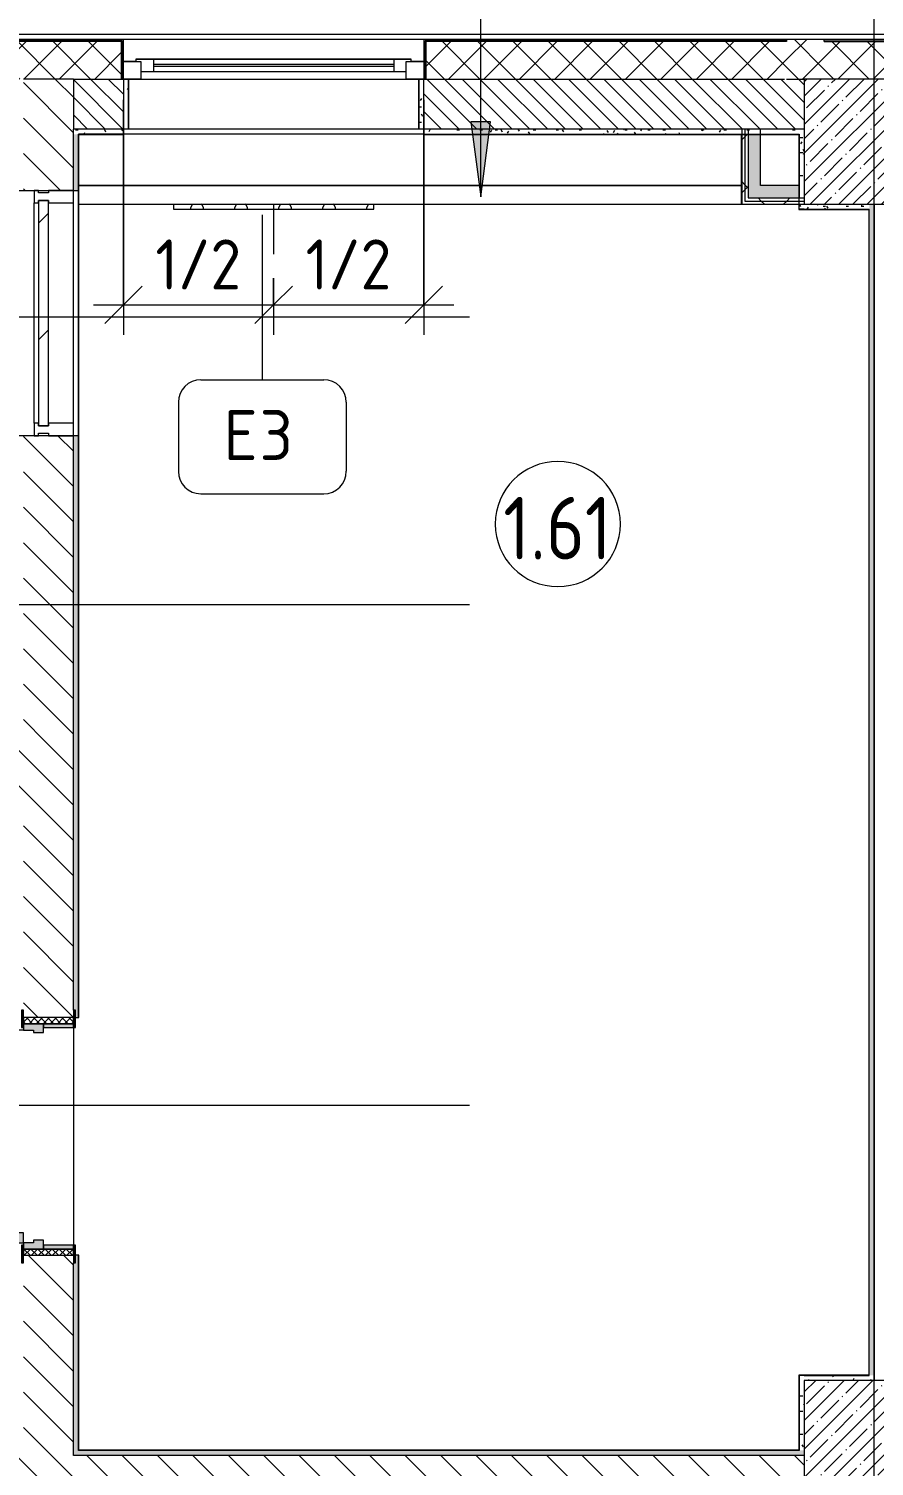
# Model space of a CAD drawing. Header units: millimetres. Extents: x -7229 to 196340, y -8553 to 29000.
# Drawn here: x 168048 to 171426, y 13557 to 19301 of the extents above; entities that cross this region are included whole.
import ezdxf

# ---------------------------------------------------------------- set-up
doc = ezdxf.new("R2010")
doc.units = ezdxf.units.MM
doc.linetypes.add('ADSK_Штрих_ш2 п1', pattern=[300, 200, -100])
doc.linetypes.add('Осевая', pattern=[15875, 3175, -2381.25, 7937.5, -2381.25])
for name, color, linetype, lineweight in [('A-ANNO-DIMS', 7, 'Continuous', 9), ('A-ANNO-DIMS-100', 7, 'Continuous', 9), ('A-AREA-IDEN', 7, 'Continuous', 9), ('A-DETL-4', 7, 'ADSK_Штрих_ш2 п1', 9), ('A-GLAZ-2', 7, 'Continuous', 9), ('A-GLAZ-CURT-2', 7, 'Continuous', 9), ('A-GLAZ-CWMG-3', 7, 'Continuous', 9), ('A-WALL-1', 7, 'Continuous', 9), ('A-WALL-4', 7, 'Continuous', 13), ('G-ANNO-TEXT', 7, 'Continuous', 9), ('I-WALL-6', 7, 'Continuous', 9), ('S-COLS-2', 7, 'Continuous', 9), ('Знаки', 7, 'Continuous', 9), ('Марки для знаков', 7, 'Continuous', 9), ('Оси-2', 7, 'Осевая', 9)]:
    doc.layers.add(name, color=color, linetype=linetype, lineweight=lineweight)
for name, color, linetype, lineweight, true_color in [('A-DOOR-5', 7, 'Continuous', 9, 0xaaaaaa), ('A-DOOR-6', 7, 'Continuous', 9, 0xe2e2e2), ('A-DOOR-FRAM-4', 7, 'Continuous', 9, 0xe2e2e2), ('A-DOOR-FRAM-5', 7, 'Continuous', 9, 0xaaaaaa), ('I-WALL-5', 7, 'Continuous', 9, 0xe7e7e7), ('I-WALL-8', 9, 'Continuous', 9, 0x808080), ('Знаки-1', 7, 'Continuous', 9, 0x787878)]:
    doc.layers.add(name, color=color, linetype=linetype, lineweight=lineweight, true_color=true_color)
doc.styles.add('GOST Common', font='GOST_Common.ttf', dxfattribs={"width": 0.9, "height": 250})
doc.styles.add('GOST Common_1', font='GOST_Common.ttf', dxfattribs={"height": 200})
doc.styles.add('ISOCPEUR_2', font='isocpeur.ttf', dxfattribs={"width": 0.9, "height": 200})
doc.dimstyles.new('ISO-2_0_0_9К_Средний_округл2_1', dxfattribs={"dimscale": 304.8, "dimtxt": 199.196235, "dimasz": 0.492126, "dimexe": 0.393701, "dimexo": 0, "dimgap": 0, "dimtad": 1, "dimdec": 0, "dimrnd": 10, "dimzin": 0, "dimdsep": 46, "dimtxsty": 'ISOCPEUR_2', "dimblk1": 'OBLIQUE', "dimblk2": 'OBLIQUE', "dimsah": 1, "dimcen": 0.09, "dimdle": 0.393701, "dimazin": 0, "dimtfac": 1, "dimtdec": 4, "dimtix": 1, "dimtmove": 0, "dimatfit": 3, "dimfxl": 1, "dimtvp": 1, "dimtolj": 1, "dimtzin": 0, "dimarcsym": 2})
pattern_1 = [(135, (50216.3, 0), (-70.71068, -70.71068), [])]
pattern_2 = [(45, (50216.3, 0), (-70.71068, 70.71068), []), (135, (50216.3, 0), (-70.71068, -70.71068), [])]
pattern_3 = [(0, (50216.302, 0), (121.92, 30.48), [10.058, -81.382, 10.058, -81.382, -487.68]), (0, (50216.302, 0), (121.92, 30.48), [-182.88, 10.058, -172.822, 10.058, -81.382, -213.36]), (0, (50216.302, 0), (121.92, 30.48), [-457.2, 10.058, -50.902, 10.058, -142.342]), (120, (50262.022, 15.24), (-87.356454, 90.345817), [10.058, -81.382, 10.058, -81.382, -487.68]), (120, (50262.022, 15.24), (-87.356454, 90.345817), [-182.88, 10.058, -172.822, 10.058, -81.382, -213.36]), (120, (50262.022, 15.24), (-87.356454, 90.345817), [-457.2, 10.058, -50.902, 10.058, -142.342]), (240, (50277.262, 76.2), (-34.563546, -120.825817), [10.058, -81.382, 10.058, -81.382, -487.68]), (240, (50277.262, 76.2), (-34.563546, -120.825817), [-182.88, 10.058, -172.822, 10.058, -81.382, -213.36]), (240, (50277.262, 76.2), (-34.563546, -120.825817), [-457.2, 10.058, -50.902, 10.058, -142.342])]
pattern_4 = [(45, (50216.3, 0), (-106.06602, 106.06602), []), (135, (50216.3, 0), (-106.06602, -106.06602), [])]

# ---------------------------------------------------------------- blocks, each defined once
blk = doc.blocks.new('110_Дверь_СКБ_1Ст_Внутренняя1 - Д-14_п_ 950x2100h_охрана-33310230-План монтажа зашивок 1 этажа в осях 23_1-33 лист 3')
at = {"layer": 'A-DOOR-5'}
h = blk.add_hatch(dxfattribs=at)
h.set_pattern_fill('FP_41', color=256, style=0, pattern_type=2)
h.set_pattern_definition([(135, (1826.41, 164.685), (-14.14214, -14.14214), []), (225, (1826.41, 164.685), (14.14214, -14.14214), [])])
h.paths.add_polyline_path([(462.5, -100), (487.5, -100), (487.5, 100), (462.5, 99.4), (462.5, -75.3)])
at = {"layer": 'A-DOOR-6'}
h = blk.add_hatch(color=256, dxfattribs=at)
h.paths.add_polyline_path([(-437.5, 100), (-437.5, 20), (-402.5, 20), (-402.5, 60), (-412.5, 60), (-412.5, 100)])
h.paths.add_polyline_path([(427.5, 44), (427.5, 20), (462.5, 20), (462.5, 100), (437.5, 98.8), (437.5, 60), (427.5, 60)])
at = {"layer": 'A-DOOR-FRAM-4'}
for points in [[(-412.5, 100), (-372.5, 100), (-372.5, 950), (-412.5, 950), (-412.5, 109.7)], [(-492.5, 108), (-492.5, 100), (-422.5, 100), (-422.5, 108), (-462.5, 108)], [(447.5, 108), (447.5, 100), (517.5, 100.7), (517.5, 108), (451.5, 108)], [(-437.5, -100), (-422.5, -100), (-422.5, 20), (-437.5, 20)], [(447.5, -100), (462.5, -100), (462.5, 20), (447.5, 20)], [(-492.5, -100), (-492.5, -108), (-422.5, -108), (-422.5, -100), (-462.5, -100)], [(447.5, -102.9), (447.5, -108), (517.5, -108), (517.5, -100), (447.5, -100)]]:
    blk.add_hatch(color=256, dxfattribs=at).paths.add_polyline_path(points)
at = {"layer": 'A-DOOR-FRAM-5'}
h = blk.add_hatch(dxfattribs=at)
h.set_pattern_fill('FP_42', color=256, style=0, pattern_type=2)
h.set_pattern_definition([(45, (-296.384, 164.685), (-14.1421, 14.1421), []), (135, (-296.384, 164.685), (-14.1421, -14.1421), [])])
h.paths.add_polyline_path([(-462.5, -100), (-437.5, -100), (-437.5, 100), (-462.5, 100)])
at = {"layer": 'A-DOOR-5'}
for p, q in [((-412.5, 950), (-412.5, 100)), ((-372.5, 950), (-412.5, 950)), ((-372.5, 100), (-372.5, 950)), ((-412.5, 100), (-372.5, 100))]:
    blk.add_line(p, q, dxfattribs=at)
blk.add_arc((-412.5, 100), 850, 360, 90, dxfattribs=at)
at = {"layer": 'A-DOOR-FRAM-5'}
for p, q in [((-422.5, 108), (-492.5, 108)), ((-492.5, 108), (-492.5, 100)), ((-492.5, 100), (-422.5, 100)), ((-437.5, 100), (-462.5, 100)), ((-462.5, 100), (-462.5, -100)), ((-412.5, 100), (-437.5, 100)), ((-437.5, 100), (-437.5, 20)), ((-437.5, -100), (-437.5, 100)), ((-422.5, 100), (-437.5, 100)), ((-437.5, 100), (-437.5, 99)), ((-437.5, 99), (-422.5, 99)), ((-422.5, 100), (-422.5, 108)), ((-422.5, 99), (-422.5, 100)), ((-412.5, 60), (-412.5, 100)), ((-402.5, 60), (-412.5, 60)), ((-402.5, 20), (-402.5, 60)), ((437.5, 60), (427.5, 60)), ((427.5, 60), (427.5, 20)), ((437.5, 100), (437.5, 60)), ((462.5, 100), (437.5, 100)), ((517.5, 108), (447.5, 108)), ((447.5, 108), (447.5, 100)), ((462.5, 100), (447.5, 100)), ((447.5, 100), (447.5, 99)), ((447.5, 100), (517.5, 100)), ((447.5, 99), (462.5, 99)), ((462.5, 20), (462.5, 100)), ((487.5, 100), (462.5, 100)), ((462.5, 100), (462.5, -100)), ((462.5, 99), (462.5, 100)), ((487.5, -100), (487.5, 100)), ((517.5, 100), (517.5, 108)), ((-437.5, 20), (-402.5, 20)), ((-422.5, 20), (-437.5, 20)), ((-437.5, 20), (-437.5, -100)), ((-422.5, -100), (-422.5, 20)), ((427.5, 20), (462.5, 20)), ((462.5, 20), (447.5, 20)), ((447.5, 20), (447.5, -100)), ((462.5, -100), (462.5, 20)), ((-422.5, -100), (-492.5, -100)), ((-492.5, -100), (-492.5, -108)), ((-492.5, -108), (-422.5, -108)), ((-462.5, -100), (-437.5, -100)), ((-437.5, -100), (-422.5, -100)), ((-422.5, -108), (-422.5, -100)), ((447.5, -100), (462.5, -100)), ((517.5, -100), (447.5, -100)), ((447.5, -100), (447.5, -108)), ((447.5, -108), (517.5, -108)), ((462.5, -100), (487.5, -100)), ((517.5, -108), (517.5, -100))]:
    blk.add_line(p, q, dxfattribs=at)
blk = doc.blocks.new('Системная панель - Стекло - 40мм-24262626-План монтажа зашивок 1 этажа в осях 23_1-33 лист 3')
at = {"layer": 'A-GLAZ-CURT-2'}
h = blk.add_hatch(dxfattribs=at)
h.set_pattern_fill('FP_159', color=256, style=0, pattern_type=2)
h.set_pattern_definition([(135, (18065, -117970), (-282.8427, -282.8427), [200, -600]), (135, (18165, -118170), (-282.8427, -282.8427), [600, -200]), (135, (18265, -117770), (-282.8427, -282.8427), [200, -600])])
h.paths.add_polyline_path([(450, 40), (-450, 40), (-450, 0), (450, 0)])
for p, q in [((450, 40), (-450, 40)), ((-450, 40), (-450, 0)), ((-450, 0), (450, 0)), ((450, 0), (450, 40))]:
    blk.add_line(p, q, dxfattribs=at)
blk = doc.blocks.new('Прямоугольный импост - Импост структурный с накладкой - 160мм-20958586-План монтажа зашивок 1 этажа в осях 23_1-33 лист 3')
at = {"layer": 'A-GLAZ-CWMG-3'}
for p, q in [((117853, 17725), (117853, 18605)), ((118010, 17725), (118010, 18605))]:
    blk.add_line(p, q, dxfattribs=at)
blk = doc.blocks.new('Прямоугольный импост - Импост структурный с накладкой - 160мм-24262627-План монтажа зашивок 1 этажа в осях 23_1-33 лист 3')
at = {"layer": 'A-GLAZ-CWMG-3'}
for p, q in [((-50, 0), (-50, 17)), ((-50, 17), (0, 17)), ((-40, 0), (-50, 0)), ((-40, -40), (-40, 0)), ((0, 0), (-10, 0)), ((-10, 0), (-10, -40)), ((0, 17), (0, 0)), ((-50, -140), (-50, -40)), ((-50, -40), (-40, -40)), ((-10, -40), (0, -40)), ((0, -40), (0, -140)), ((0, -140), (-50, -140))]:
    blk.add_line(p, q, dxfattribs=at)
blk = doc.blocks.new('Прямоугольный импост - Импост структурный с накладкой - 160мм-24262628-План монтажа зашивок 1 этажа в осях 23_1-33 лист 3')
at = {"layer": 'A-GLAZ-CWMG-3'}
for p, q in [((0, 17), (-50, 17)), ((-50, 17), (-50, 0)), ((-50, 0), (-40, 0)), ((-40, 0), (-40, -40)), ((-10, -40), (-10, 0)), ((-10, 0), (0, 0)), ((0, 0), (0, 17)), ((-40, -40), (-50, -40)), ((-50, -40), (-50, -140)), ((0, -40), (-10, -40)), ((0, -140), (0, -40)), ((-50, -140), (0, -140))]:
    blk.add_line(p, q, dxfattribs=at)
blk = doc.blocks.new('120_Окно_СКБ_1Ст - 120_Окно_СКБ_1Ст_1200х2500_h_ с форточкой-22889524-План монтажа зашивок 1 этажа в осях 23_1-33 лист 3')
at = {"layer": 'A-GLAZ-2'}
for p, q in [((-600, 5), (-600, 75)), ((-600, 75), (-530, 75)), ((600, 75), (-600, 75)), ((-530, 75), (-530, 5)), ((530, 5), (530, 75)), ((530, 75), (600, 75)), ((600, 75), (600, 5)), ((-530, 5), (-600, 5)), ((-600, 5), (-550, 5)), ((-530, 5), (-550, 5)), ((-550, 5), (-550, -5)), ((530, 45), (-530, 45)), ((-530, 45), (-530, 5)), ((-480, -5), (-480, 45)), ((-480, 25), (480, 25)), ((480, 15), (-480, 15)), ((480, -5), (480, 45)), ((530, 5), (530, 45)), ((600, 5), (530, 5)), ((550, 5), (530, 5)), ((550, 5), (600, 5)), ((550, -5), (550, 5)), ((-550, -5), (550, -5)), ((550, -5), (-550, -5))]:
    blk.add_line(p, q, dxfattribs=at)
blk = doc.blocks.new('BSC_Колонна _Прямоугольная - 500х500-V174-План монтажа зашивок 1 этажа в осях 23_1-33 лист 3')
at = {"layer": 'S-COLS-2'}
h = blk.add_hatch(dxfattribs=at)
h.set_pattern_fill('FP_178', color=256, style=0, pattern_type=2)
h.set_pattern_definition([(45, (-121180, -18850), (-57.024626, 57.024626), []), (45, (-121122.975, -18850), (-57.024626, 57.024626), [100.806, -20.161, 3.353, -16.808])])
h.paths.add_polyline_path([(10, -250), (250, -250), (250, 250), (-250, 250), (-250, -250), (-55.8, -250)])
for p, q in [((250, 250), (-250, 250)), ((-250, 250), (-250, -250)), ((250, -250), (250, 250)), ((-250, -250), (250, -250))]:
    blk.add_line(p, q, dxfattribs=at)
blk = doc.blocks.new('BSC_Колонна _Прямоугольная - 500х500-22291386-План монтажа зашивок 1 этажа в осях 23_1-33 лист 3')
at = {"layer": 'S-COLS-2'}
h = blk.add_hatch(dxfattribs=at)
h.set_pattern_fill('FP_179', color=256, style=0, pattern_type=2)
h.set_pattern_definition([(45, (-121180, -13650), (-57.024626, 57.024626), []), (45, (-121122.975, -13650), (-57.024626, 57.024626), [100.806, -20.161, 3.353, -16.808])])
h.paths.add_polyline_path([(-250, -250), (250, -250), (250, 250), (-250, 250), (-250, -200)])
for p, q in [((250, 250), (-250, 250)), ((-250, 250), (-250, -250)), ((250, -250), (250, 250)), ((-250, -250), (250, -250))]:
    blk.add_line(p, q, dxfattribs=at)
blk = doc.blocks.new('BSC_Колонна _Прямоугольная - 500х500-V176-План монтажа зашивок 1 этажа в осях 23_1-33 лист 3')
at = {"layer": 'S-COLS-2'}
for p, q in [((250, 250), (-250, 250)), ((-250, 250), (-250, -250)), ((250, -250), (250, 250)), ((-250, -250), (250, -250))]:
    blk.add_line(p, q, dxfattribs=at)
blk = doc.blocks.new('Съемный металлический экран с перфорацией - E3-V205-План монтажа зашивок 1 этажа в осях 23_1-33 лист 3')
at = {"layer": 'Знаки-1'}
h = blk.add_hatch(dxfattribs=at)
h.set_pattern_fill('FP_191', color=256, style=0, pattern_type=2)
h.set_pattern_definition([(0, (-118391.406, -18580), (0, 50.8), [13.612, -74.376]), (60, (-118366.006, -18573.194), (-43.99409, 25.4), [13.612, -74.376]), (120, (-118359.2, -18547.794), (-43.99409, -25.4), [13.612, -74.376]), (30, (-118377.79, -18580), (9e-05, 101.599843), [13.612, -87.988]), (30, (-118403.19, -18536.01), (9e-05, 101.599843), [13.612, -87.988]), (150, (-118391.41, -18580), (-87.98809, -50.799843), [13.612, -87.988]), (150, (-118366.01, -18536.01), (-87.98809, -50.799843), [13.612, -87.988]), (90, (-118359.2, -18561.41), (-87.988, 50.8), [13.612, -87.988]), (90, (-118410, -18561.41), (-87.988, 50.8), [13.612, -87.988])])
h.paths.add_polyline_path([(0, 0), (800, 0), (800, 20), (0, 20)])
at = {"layer": 'Знаки'}
for p, q in [((0, 20), (0, 0)), ((0, 0), (800, 0)), ((800, 0), (800, 20))]:
    blk.add_line(p, q, dxfattribs=at)
blk = doc.blocks.new('Зашивка приборов отопления2 - Зашивка приборов отопления-33269377-План монтажа зашивок 1 этажа в осях 23_1-33 лист 3')
at = {"layer": 'A-WALL-1'}
for p, q in [((119390, 18900), (118230, 18900)), ((120680.1, 18675), (120680.1, 18880)), ((118030, 18675), (120680.1, 18675)), ((120680.1, 18675), (118030, 18675)), ((120680.1, 18600), (120680.1, 18675)), ((118030, 18600), (120680.1, 18600))]:
    blk.add_line(p, q, dxfattribs=at)
blk = doc.blocks.new('Марка_Помещения - Номер-25198446-План монтажа зашивок 1 этажа в осях 23_1-33 лист 3')
at = {"layer": 'A-AREA-IDEN'}
for start, end in [(360, 180), (180, 360)]:
    blk.add_arc((0, 0), 2.5, start, end, dxfattribs=at)
blk = doc.blocks.new('Марка_Знаки - В прямоуг_Наименование краткое-30718135-План монтажа зашивок 1 этажа в осях 23_1-33 лист 3')
at = {"layer": 'Марки для знаков'}
for p, q in [((-2.455, 2.278), (2.455, 2.278)), ((-3.355, 1.378), (-3.355, -1.384)), ((3.355, 1.378), (3.355, -1.378)), ((-2.461, -2.278), (2.455, -2.278))]:
    blk.add_line(p, q, dxfattribs=at)
for centre, radius, start, end in [((-2.455, 1.378), 0.9, 90, 180), ((2.455, 1.378), 0.9, 0, 90), ((-2.461, -1.384), 0.893, 180, 270), ((2.455, -1.378), 0.9, 270, 0)]:
    blk.add_arc(centre, radius, start, end, dxfattribs=at)
blk = doc.blocks.new('DIMBLOCK68-План монтажа зашивок 1 этажа в осях 23_1-33 лист 3')
at = {"layer": 'A-ANNO-DIMS-100'}
for p, q in [((168426.3, 19017.8), (168426.3, 18078.2)), ((168426.3, 18198.2), (168426.3, 19017.8)), ((169026.3, 18304.2), (169026.3, 18078.2)), ((169026.3, 18198.2), (169026.3, 18304.2)), ((168306.3, 18198.2), (169026.3, 18198.2))]:
    blk.add_line(p, q, dxfattribs=at)
at = {"layer": 'A-ANNO-DIMS-100', "lineweight": 20}
for p, q in [((168426.3, 18198.2), (168501.3, 18273.2)), ((169026.3, 18198.2), (169101.3, 18273.2)), ((168426.3, 18198.2), (168351.3, 18123.2)), ((169026.3, 18198.2), (168951.3, 18123.2))]:
    blk.add_line(p, q, dxfattribs=at)
at = {"layer": 'A-ANNO-DIMS-100', "color": 0, "insert": (168553.9, 18459.4), "char_height": 200, "width": 413.715, "attachment_point": 1, "line_spacing_factor": 1.149209, "style": 'ISOCPEUR_2'}
blk.add_mtext('1/2', dxfattribs=at)
blk = doc.blocks.new('_Oblique')
at = {"color": 0, "linetype": 'ByBlock', "lineweight": -2}
blk.add_line((-0.5, -0.5), (0.5, 0.5), dxfattribs=at)
blk = doc.blocks.new('DIMBLOCK69-План монтажа зашивок 1 этажа в осях 23_1-33 лист 3')
at = {"layer": 'A-ANNO-DIMS-100'}
for p, q in [((169626.3, 19017.8), (169626.3, 18078.2)), ((169626.3, 18198.2), (169626.3, 19017.8)), ((169026.3, 18304.2), (169026.3, 18078.2)), ((169026.3, 18198.2), (169026.3, 18304.2)), ((169026.3, 18198.2), (169746.3, 18198.2))]:
    blk.add_line(p, q, dxfattribs=at)
at = {"layer": 'A-ANNO-DIMS-100', "lineweight": 20}
for p, q in [((169026.3, 18198.2), (169101.3, 18273.2)), ((169626.3, 18198.2), (169701.3, 18273.2)), ((169026.3, 18198.2), (168951.3, 18123.2)), ((169626.3, 18198.2), (169551.3, 18123.2))]:
    blk.add_line(p, q, dxfattribs=at)
at = {"layer": 'A-ANNO-DIMS-100', "color": 0, "insert": (169153.9, 18459.4), "char_height": 200, "width": 413.715, "attachment_point": 1, "line_spacing_factor": 1.149209, "style": 'ISOCPEUR_2'}
blk.add_mtext('1/2', dxfattribs=at)

msp = doc.modelspace()

# ---------------------------------------------------------------- hatches: boundary and pattern name
at = {"layer": 'A-WALL-1'}
h = msp.add_hatch(dxfattribs=at)
h.set_pattern_fill('FP_144', color=256, style=0, pattern_type=2)
h.set_pattern_definition(pattern_2)
h.paths.add_polyline_path([(165816.8, 19100), (168418.3, 19100), (168418.3, 19250), (165716.8, 19250), (165716.8, 19100), (165816.3, 19100)])
h.paths.add_polyline_path([(171068.3, 19100), (171076.3, 19100), (171076.3, 19250), (169634.3, 19250), (169634.3, 19100), (170675.7, 19100)])
h.paths.add_polyline_path([(163022.1, 19100), (163036.8, 19100), (163016.8, 19236.2), (163016.8, 19100)])
h.paths.add_polyline_path([(163116.8, 19100), (163125.1, 19100), (163106.8, 19125), (163115.3, 19103.7)])
h.paths.add_polyline_path([(163072.6, 19158.9), (163073.8, 19170.9), (163066.8, 19180.7), (163066.8, 19250), (163006.8, 19250), (163066.8, 19167.1)])
h = msp.add_hatch(dxfattribs=at)
h.set_pattern_fill('FP_144', color=256, style=0, pattern_type=2)
h.set_pattern_definition(pattern_2)
h.paths.add_polyline_path([(171226.3, 19100), (171226.3, 19258), (171076.3, 19258), (171076.3, 19100), (171146.3, 19100)])
h = msp.add_hatch(dxfattribs=at)
h.set_pattern_fill('FP_144', color=256, style=0, pattern_type=2)
h.set_pattern_definition(pattern_2)
h.paths.add_polyline_path([(173334.9, 19100), (174896.3, 19100), (174896.3, 19250), (171226.3, 19250), (171226.3, 19100), (172670.1, 19100)])
h = msp.add_hatch(dxfattribs=at)
h.set_pattern_fill('FP_140', color=256, style=0, pattern_type=2)
h.set_pattern_definition([(135, (50216.3, 0), (-35.35534, -35.35534), [])])
h.paths.add_polyline_path([(171126.3, 18900), (171146.3, 18900), (171146.3, 19100), (169626.3, 19100), (169626.3, 18900), (171008.1, 18900)])
h.paths.add_polyline_path([(168426.3, 18900), (168426.3, 19100), (168226.3, 19100), (168226.3, 18900), (168349, 18900)])
at = {"layer": 'G-ANNO-TEXT'}
msp.add_hatch(color=256, dxfattribs=at).paths.add_polyline_path([(169853.6, 18629.6), (169893.1, 18929.6), (169814.1, 18929.6)])
at = {"layer": 'I-WALL-5'}
for points in [[(170971.9, 18675), (170971.9, 18880), (170921.9, 18880), (170921.9, 18675)], [(171008.1, 18625), (171126.3, 18625), (171126.3, 18675), (170921.9, 18675), (170921.9, 18625), (170971.9, 18625)]]:
    msp.add_hatch(color=256, dxfattribs=at).paths.add_polyline_path(points)
at = {"layer": 'I-WALL-6'}
h = msp.add_hatch(dxfattribs=at)
h.set_pattern_fill('FP_143', color=256, style=0, pattern_type=2)
h.set_pattern_definition(pattern_1)
h.paths.add_polyline_path([(168026.3, 16450), (168226.3, 16450), (168226.3, 17675), (168026.3, 17675), (168026.3, 16500)])
h.paths.add_polyline_path([(168226.3, 18655), (168226.3, 19100), (168026.3, 19100), (168026.3, 18655)])
h = msp.add_hatch(dxfattribs=at)
h.set_pattern_fill('FP_185', color=256, style=0, pattern_type=2)
h.set_pattern_definition(pattern_4)
h.paths.add_polyline_path([(170896.9, 18612.5), (170909.4, 18612.5), (170908.3, 18880), (170896.9, 18880), (170896.9, 18625)])
h = msp.add_hatch(dxfattribs=at)
h.set_pattern_fill('FP_185', color=256, style=0, pattern_type=2)
h.set_pattern_definition(pattern_4)
h.paths.add_polyline_path([(170909.4, 18625), (170921.9, 18625), (170920.8, 18880), (170909.4, 18880), (170909.4, 18675)])
h = msp.add_hatch(dxfattribs=at)
h.set_pattern_fill('FP_185', color=256, style=0, pattern_type=2)
h.set_pattern_definition(pattern_4)
h.paths.add_polyline_path([(171068.3, 18600), (171146.3, 18600), (171146.3, 18612.5), (170896.9, 18612.5), (170896.9, 18600), (171008.1, 18600)])
h = msp.add_hatch(dxfattribs=at)
h.set_pattern_fill('FP_185', color=256, style=0, pattern_type=2)
h.set_pattern_definition(pattern_4)
h.paths.add_polyline_path([(171068.3, 18612.5), (171146.3, 18612.5), (171146.3, 18625), (170909.4, 18625), (170909.4, 18612.5), (171008.1, 18612.5)])
h = msp.add_hatch(dxfattribs=at)
h.set_pattern_fill('FP_143', color=256, style=0, pattern_type=2)
h.set_pattern_definition(pattern_1)
h.paths.add_polyline_path([(166687.1, 16250), (168226.3, 16250), (168226.3, 16450), (165816.8, 16450), (165816.9, 16250), (166502.2, 16250)])
h = msp.add_hatch(dxfattribs=at)
h.set_pattern_fill('FP_143', color=256, style=0, pattern_type=2)
h.set_pattern_definition(pattern_1)
h.paths.add_polyline_path([(168226.3, 13600), (168226.3, 14400), (168026.3, 14400), (168026.3, 13600)])
h.paths.add_polyline_path([(168226.3, 15350), (168226.3, 16250), (168026.3, 16250), (168026.3, 15350), (168155.7, 15350)])
h = msp.add_hatch(dxfattribs=at)
h.set_pattern_fill('FP_143', color=256, style=0, pattern_type=2)
h.set_pattern_definition(pattern_1)
h.paths.add_polyline_path([(170676.3, 13400), (171146.3, 13400), (171146.3, 13600), (166316.3, 13600), (166316.3, 13400), (170675.7, 13400)])
at = {"layer": 'I-WALL-8'}
h = msp.add_hatch(dxfattribs=at)
h.set_pattern_fill('FP_184', color=256, style=0, pattern_type=2)
h.set_pattern_definition(pattern_3)
h.paths.add_polyline_path([(168426.3, 18900), (168446.3, 18900), (168446.3, 19098), (168426.3, 19097.9)])
h = msp.add_hatch(dxfattribs=at)
h.set_pattern_fill('FP_184', color=256, style=0, pattern_type=2)
h.set_pattern_definition(pattern_3)
h.paths.add_polyline_path([(169606.3, 18900), (169626.3, 18900), (169626.3, 19098), (169606.3, 19097.9)])
h = msp.add_hatch(dxfattribs=at)
h.set_pattern_fill('FP_184', color=256, style=0, pattern_type=2)
h.set_pattern_definition(pattern_3)
h.paths.add_polyline_path([(170011, 18880), (171126.3, 18880), (171126.3, 18900), (169626.3, 18900), (169626.3, 18880), (169678.6, 18880)])
h.paths.add_polyline_path([(168426.3, 18880), (168426.3, 18900), (168226.3, 18900), (168226.3, 18880), (168418.3, 18880)])
h = msp.add_hatch(dxfattribs=at)
h.set_pattern_fill('FP_184', color=256, style=0, pattern_type=2)
h.set_pattern_definition(pattern_3)
h.paths.add_polyline_path([(171126.3, 18625), (171146.3, 18625), (171146.3, 18900), (171126.3, 18900), (171126.3, 18675)])
h = msp.add_hatch(dxfattribs=at)
h.set_pattern_fill('FP_184', color=256, style=0, pattern_type=2)
h.set_pattern_definition(pattern_3)
h.paths.add_polyline_path([(168226.3, 13620), (168246.3, 13620), (168246.3, 14400), (168234.3, 14400), (168234.3, 14370), (168226.3, 14370), (168226.3, 13653.8)])
h.paths.add_polyline_path([(168246.3, 15350), (168246.3, 17675), (168226.3, 17675), (168226.3, 15380), (168234.3, 15380), (168234.3, 15350)])
h.paths.add_polyline_path([(168226.3, 18655), (168246.3, 18655), (168246.3, 18880), (168226.3, 18880), (168226.3, 18675)])
h = msp.add_hatch(dxfattribs=at)
h.set_pattern_fill('FP_184', color=256, style=0, pattern_type=2)
h.set_pattern_definition(pattern_3)
h.paths.add_polyline_path([(171406.3, 18580), (171406.2, 18600), (171126.3, 18600), (171126.3, 18580), (171406.3, 18580)])
h = msp.add_hatch(dxfattribs=at)
h.set_pattern_fill('FP_184', color=256, style=0, pattern_type=2)
h.set_pattern_definition(pattern_3)
h.paths.add_polyline_path([(171426.3, 13920), (171426.3, 18600), (171406.3, 18600), (171406.3, 13920)])
h = msp.add_hatch(dxfattribs=at)
h.set_pattern_fill('FP_184', color=256, style=0, pattern_type=2)
h.set_pattern_definition(pattern_3)
h.paths.add_polyline_path([(171126.3, 13620), (171146.3, 13620), (171146.3, 13920), (171126.3, 13920), (171126.3, 13633)])
h = msp.add_hatch(dxfattribs=at)
h.set_pattern_fill('FP_184', color=256, style=0, pattern_type=2)
h.set_pattern_definition(pattern_3)
h.paths.add_polyline_path([(171146.3, 13900), (171426.3, 13900), (171426.3, 13920), (171146.3, 13920), (171146.3, 13916.7)])
h = msp.add_hatch(dxfattribs=at)
h.set_pattern_fill('FP_184', color=256, style=0, pattern_type=2)
h.set_pattern_definition(pattern_3)
h.paths.add_polyline_path([(170675.7, 13600), (171146.3, 13600), (171146.3, 13620), (168226.3, 13620), (168226.3, 13600), (170596.3, 13600)])

# ---------------------------------------------------------------- linework, layer by layer
at = {"layer": 'A-DETL-4'}
msp.add_line((169026.3, 18600), (169026.3, 18040), dxfattribs=at)
at = {"layer": 'A-WALL-1'}
for p, q in [((165568.8, 19280), (174888.4, 19280)), ((171226.3, 19258), (165716.8, 19258)), ((168426.3, 19098), (168426.3, 19258)), ((169626.3, 19258), (169626.3, 19098)), ((174888.3, 19258), (171226.3, 19258)), ((169605.3, 18900), (168446.3, 18900))]:
    msp.add_line(p, q, dxfattribs=at)
at = {"layer": 'A-WALL-4'}
for p, q in [((168421.3, 19253), (165716.8, 19253)), ((168418.3, 19250), (165716.8, 19250)), ((168418.3, 19100), (168418.3, 19250)), ((168421.3, 19100), (168421.3, 19253)), ((169631.3, 19253), (169631.3, 19100)), ((171073.3, 19253), (169631.3, 19253)), ((171076.3, 19250), (169634.3, 19250)), ((169634.3, 19250), (169634.3, 19100)), ((171068.3, 19253), (171068.3, 19258)), ((171073.3, 19258), (171073.3, 19253)), ((171076.3, 19258), (171076.3, 19250)), ((171226.3, 19250), (171226.3, 19258)), ((171226.3, 19253), (174893.3, 19253)), ((171226.3, 19250), (174896.3, 19250)), ((168226.3, 19100), (168426.3, 19100)), ((168226.3, 19100), (168226.3, 18900)), ((169626.3, 19100), (171068.3, 19100)), ((171076.3, 19100), (171146.3, 19100)), ((170909.4, 18900), (170909.4, 18612.5)), ((170921.9, 18900), (170921.9, 18625)), ((168246.3, 18655), (168246.3, 18880)), ((168426.3, 18880), (168246.3, 18880)), ((169626.3, 18880), (171126.3, 18880)), ((171126.3, 18880), (171126.3, 18625)), ((170909.4, 18612.5), (171146.3, 18612.5)), ((170921.9, 18625), (171146.3, 18625)), ((171126.3, 18600), (171146.3, 18600)), ((171146.3, 18580), (171406.3, 18580)), ((171406.3, 13920), (171406.3, 18580)), ((168246.3, 13620), (168246.3, 14400)), ((171126.3, 13920), (171126.3, 13620)), ((171146.3, 13920), (171406.3, 13920)), ((171126.3, 13620), (168246.3, 13620))]:
    msp.add_line(p, q, dxfattribs=at)
at = {"layer": 'G-ANNO-TEXT'}
for p, q in [((169853.6, 18629.6), (169853.6, 22500)), ((169893.1, 18929.6), (169814.1, 18929.6)), ((169814.1, 18929.6), (169853.6, 18629.6)), ((169853.6, 18629.6), (169893.1, 18929.6))]:
    msp.add_line(p, q, dxfattribs=at)
at = {"layer": 'I-WALL-6'}
for p, q in [((168226.3, 19100), (168026.3, 19100)), ((168426.3, 19098), (168426.3, 18879)), ((168447.3, 19098), (168426.3, 19098)), ((168446.3, 18900), (168446.3, 19098)), ((168447.3, 18900), (168447.3, 19098)), ((169626.3, 19098), (169605.3, 19098)), ((169605.3, 19098), (169605.3, 18900)), ((169606.3, 19098), (169606.3, 18900)), ((169626.3, 18879), (169626.3, 19098)), ((168226.3, 18655), (168226.3, 18900)), ((168446.3, 18900), (168226.3, 18900)), ((171146.3, 18900), (169605.3, 18900)), ((170896.9, 18900), (170896.9, 18600)), ((170971.9, 18675), (170971.9, 18900)), ((168247.3, 15350), (168247.3, 18879)), ((168247.3, 18879), (168426.3, 18879)), ((169626.3, 18880), (168426.3, 18880)), ((169626.3, 18879), (171125.3, 18879)), ((171125.3, 18879), (171125.3, 18579)), ((171126.3, 18675), (170971.9, 18675)), ((167956.3, 18655), (168246.3, 18655)), ((168246.3, 15350), (168246.3, 18655)), ((171126.3, 18580), (171126.3, 18625)), ((170896.9, 18600), (171126.3, 18600)), ((171125.3, 18579), (171405.3, 18579)), ((171146.3, 18580), (171126.3, 18580)), ((171405.3, 18579), (171405.3, 13921)), ((171426.3, 18600), (171426.3, 13900)), ((171426.3, 13900), (171426.3, 18600)), ((168246.3, 17675), (167956.3, 17675)), ((168226.3, 15380), (168226.3, 17675)), ((168234.3, 15350), (168247.3, 15350)), ((168226.3, 15310), (168226.3, 14440)), ((168226.3, 13600), (168226.3, 14370)), ((168247.3, 14400), (168234.3, 14400)), ((168247.3, 13621), (168247.3, 14400)), ((171405.3, 13921), (171125.3, 13921)), ((171125.3, 13921), (171125.3, 13621)), ((171146.3, 13920), (171126.3, 13920)), ((171125.3, 13621), (168247.3, 13621)), ((171146.3, 13600), (168226.3, 13600))]:
    msp.add_line(p, q, dxfattribs=at)
at = {"layer": 'Марки для знаков'}
msp.add_line((168981.1, 18558.3), (168981.1, 17898.4), dxfattribs=at)
at = {"layer": 'Оси-2'}
for p, q in [((171426.3, 593.7), (171426.3, 19415.1)), ((134883.9, 18150), (172976.3, 18150)), ((134883.9, 17000), (172976.3, 17000)), ((134883.9, 15000), (172376.3, 15000))]:
    msp.add_line(p, q, dxfattribs=at)

# ---------------------------------------------------------------- block references
at = {"layer": 'A-AREA-IDEN', "xscale": 99.99999999999993, "yscale": 99.99999999999993, "zscale": 99.99999999999993}
msp.add_blockref('Марка_Помещения - Номер-25198446-План монтажа зашивок 1 этажа в осях 23_1-33 лист 3', (170161.8, 17322.1), dxfattribs=at)
at = {"layer": 'A-DOOR-5', "rotation": 90}
msp.add_blockref('110_Дверь_СКБ_1Ст_Внутренняя1 - Д-14_п_ 950x2100h_охрана-33310230-План монтажа зашивок 1 этажа в осях 23_1-33 лист 3', (168126.3, 14862.5), dxfattribs=at)
at = {"layer": 'A-GLAZ-2', "rotation": 180}
msp.add_blockref('120_Окно_СКБ_1Ст - 120_Окно_СКБ_1Ст_1200х2500_h_ с форточкой-22889524-План монтажа зашивок 1 этажа в осях 23_1-33 лист 3', (169026.3, 19175), dxfattribs=at)
at = {"layer": 'A-GLAZ-CURT-2', "rotation": 269.9999999999995}
msp.add_blockref('Системная панель - Стекло - 40мм-24262626-План монтажа зашивок 1 этажа в осях 23_1-33 лист 3', (168086.3, 18165), dxfattribs=at)
at = {"layer": 'A-GLAZ-CWMG-3', "rotation": 89.99999999999955}
msp.add_blockref('Прямоугольный импост - Импост структурный с накладкой - 160мм-24262628-План монтажа зашивок 1 этажа в осях 23_1-33 лист 3', (168086.3, 18655), dxfattribs=at)
at = {"layer": 'A-GLAZ-CWMG-3'}
msp.add_blockref('Прямоугольный импост - Импост структурный с накладкой - 160мм-20958586-План монтажа зашивок 1 этажа в осях 23_1-33 лист 3', (50216.3, 0), dxfattribs=at)
at = {"layer": 'A-GLAZ-CWMG-3', "extrusion": (0, 0, -1), "rotation": 270.0000000000005}
msp.add_blockref('Прямоугольный импост - Импост структурный с накладкой - 160мм-24262627-План монтажа зашивок 1 этажа в осях 23_1-33 лист 3', (-168086.3, 17675), dxfattribs=at)
at = {"layer": 'A-WALL-1'}
msp.add_blockref('Зашивка приборов отопления2 - Зашивка приборов отопления-33269377-План монтажа зашивок 1 этажа в осях 23_1-33 лист 3', (50216.3, 0), dxfattribs=at)
at = {"layer": 'S-COLS-2'}
for name, p in [('BSC_Колонна _Прямоугольная - 500х500-V174-План монтажа зашивок 1 этажа в осях 23_1-33 лист 3', (171396.3, 18850)), ('BSC_Колонна _Прямоугольная - 500х500-V176-План монтажа зашивок 1 этажа в осях 23_1-33 лист 3', (171396.3, 18850)), ('BSC_Колонна _Прямоугольная - 500х500-22291386-План монтажа зашивок 1 этажа в осях 23_1-33 лист 3', (171396.3, 13650))]:
    msp.add_blockref(name, p, dxfattribs=at)
at = {"layer": 'Знаки'}
msp.add_blockref('Съемный металлический экран с перфорацией - E3-V205-План монтажа зашивок 1 этажа в осях 23_1-33 лист 3', (168626.3, 18580), dxfattribs=at)
at = {"layer": 'Марки для знаков', "xscale": 99.99999999999993, "yscale": 99.99999999999993, "zscale": 99.99999999999993}
msp.add_blockref('Марка_Знаки - В прямоуг_Наименование краткое-30718135-План монтажа зашивок 1 этажа в осях 23_1-33 лист 3', (168981.1, 17670.7), dxfattribs=at)

# ---------------------------------------------------------------- texts
at = {"layer": 'A-AREA-IDEN', "insert": (169943.7, 17430.7), "char_height": 250, "width": 548.354, "attachment_point": 1, "style": 'GOST Common'}
msp.add_mtext('1.61', dxfattribs=at)
at = {"layer": 'Марки для знаков', "char_height": 200, "attachment_point": 1, "style": 'GOST Common_1'}
for s, insert, width in [('\\fGOST Common|b0|i0|c204|p34|;Е', (168824.1, 17777.7), 176.371), ('\\fGOST Common|b0|i0|c204|p34|;3', (168969.6, 17777.7), 168.354)]:
    msp.add_mtext(s, dxfattribs=dict(at, insert=insert, width=width))

# ---------------------------------------------------------------- dimensions: what is measured, and where the dimension line sits
at = {"layer": 'A-ANNO-DIMS'}
for base, p1, p2, picture, middle in [((169026.3, 18198.2), (168426.3, 19017.8), (169026.3, 18304.2), 'DIMBLOCK68-План монтажа зашивок 1 этажа в осях 23_1-33 лист 3', (168726.3, 18298.2)), ((169626.3, 18198.2), (169026.3, 18304.2), (169626.3, 19017.8), 'DIMBLOCK69-План монтажа зашивок 1 этажа в осях 23_1-33 лист 3', (169326.3, 18298.2))]:
    dim = msp.add_linear_dim(base=base, p1=p1, p2=p2, text='1/2', dimstyle='ISO-2_0_0_9К_Средний_округл2_1', override={"dimpost": '<>', "dimfxl": 932.311858}, dxfattribs=at)
    dim.commit()
    dim.dimension.update_dxf_attribs({"geometry": picture, "text_midpoint": middle})

doc.saveas('drawing.dxf')
